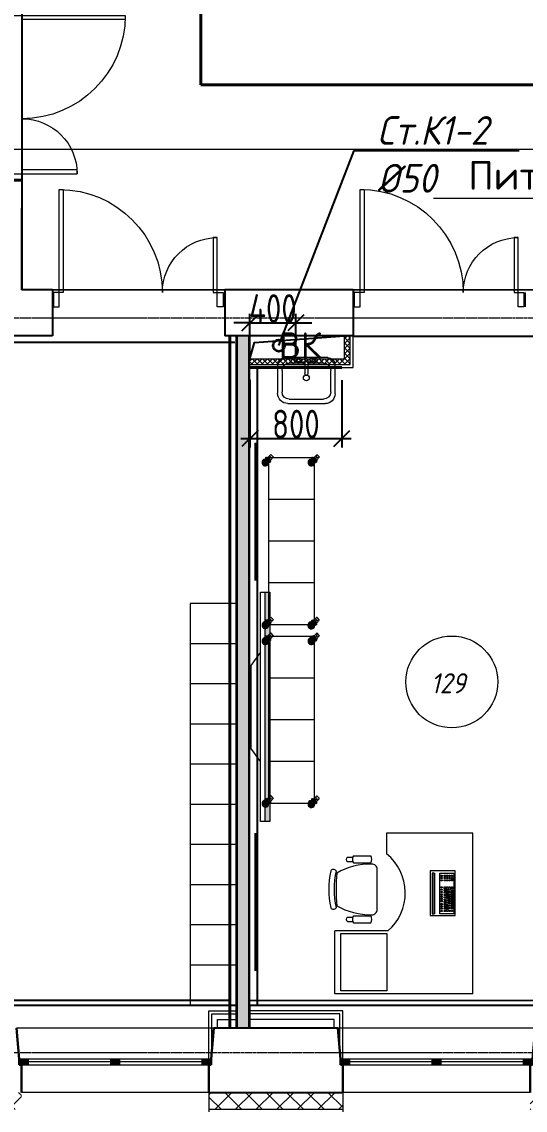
# Model space of a CAD drawing. Header units: millimetres. Extents: x -10178924 to 11692288, y -947381 to 58396.
# Drawn here: x 833369 to 837752, y -922743 to -913262 of the extents above; entities that cross this region are included whole.
import ezdxf
from ezdxf import colors
from ezdxf.entities.mleader import LeaderData, LeaderLine
from ezdxf.math import Vec2, Vec3

# ---------------------------------------------------------------- set-up
doc = ezdxf.new("R2010")
doc.units = ezdxf.units.MM
doc.linetypes.add('ADSK_Штрих_ш3 п1_5', pattern=[4.5, 3, -1.5])
doc.linetypes.add('осевая', pattern=[50.8, 31.75, -6.35, 6.35, -6.35])
for name, color, linetype, lineweight in [('0. Подпись', 194, 'Continuous', 18), ('PDF _Разрезы', 7, 'Continuous', 9), ('АР_Двери', 250, 'Continuous', 9), ('ВК_ К1', 24, 'Continuous', 35), ('Основная ГКЛ', 250, 'Continuous', 9), ('Отделка СТЕН', 6, 'Continuous', 13), ('Перегородки пеноблок', 40, 'Continuous', 9), ('Перегородки_ГКЛ', 20, 'Continuous', 9), ('Размеры осевые', 153, 'Continuous', 9), ('Сантехнические приборы', 7, 'Continuous', 9), ('Стены.1', 7, 'Continuous', 25), ('Трасса', 6, 'Continuous', 40), ('ТХ оборудование', 7, 'Continuous', 9)]:
    doc.layers.add(name, color=color, linetype=linetype, lineweight=lineweight)
for name, color, linetype in [('_надписи канализация', 7, 'Continuous'), ('PDF _Марки помещений', 5, 'Continuous'), ('PDF _подоконники с зашивкой', 250, 'Continuous'), ('PDF _Стены краска9010', 7, 'Continuous'), ('ВК_Выноски', 7, 'Continuous'), ('Стены внутр.1', 7, 'Continuous')]:
    doc.layers.add(name, color=color, linetype=linetype)
doc.layers.add('PDF _Отверстия_новые', color=7, linetype='Continuous', true_color=0x535353)
doc.layers.add('PDF _Стены отделка', color=7, linetype='Continuous', true_color=0xb505c2)
doc.styles.add('ISOCPEUR', font='isocpeui.ttf', dxfattribs={"width": 0.9})
doc.styles.add('ISOCPEUR_1', font='isocpeur.ttf', dxfattribs={"width": 0.78, "height": 240})
doc.styles.add('PDF ISOCPEUR', font='isocpeur.ttf')
doc.styles.add('ТЕКСТ', font='arial.ttf', dxfattribs={"height": 200})
doc.linetypes.add('зигзаг', pattern='A,0.00254,-5.08,[131,ltypeshp.shx,S=5.08,R=0,X=-5.08,Y=0],-10.16,[131,ltypeshp.shx,S=5.08,R=180,X=5.08,Y=0],-5.08', length=20.32254)

# ---------------------------------------------------------------- blocks, each defined once
blk = doc.blocks.new('_None')
blk = doc.blocks.new('кресло специалиста')
at = {"layer": 'ТХ оборудование', "color": 252, "lineweight": 9, "true_color": 0x939598}
for p, q in [((-207.4, 291.6), (-56.3, 291.6)), ((-258.8, 279.6), (-213.2, 279.6)), ((-258.8, 242.8), (-213.1, 242.8)), ((-207.4, 231.4), (-56.3, 231.4)), ((0, -175.1), (0, 175.1)), ((-258.9, -279.6), (-213.2, -279.6)), ((-258.8, -242.8), (-213.1, -242.8)), ((-207.4, -231.4), (-56.3, -231.4)), ((-207.4, -291.6), (-56.3, -291.6))]:
    blk.add_line(p, q, dxfattribs=at)
for centre, radius, start, end in [((-157.4, 261.5), 58.4, 148.95101, 211.04877), ((-106.3, 261.5), 58.4, 328.95097, 31.04877), ((-48.5, -403.4), 624.5, 89.87797, 119.10589), ((-250.3, 261.2), 20.2, 114.89545, 245.33537), ((-45.4, 175.7), 45.4, 359.25187, 92.18664), ((325.7, 0.7), 747.5, 167.60199, 192.39777), ((-381.1, 145.4), 28.1, 34.29007, 145.70964), ((372.2, 0.7), 747.5, 167.60199, 192.39777), ((1404, 0.7), 1761.9, 175.39382, 184.65462), ((-381.1, -143.9), 28.1, 214.29147, 325.70827), ((-48.5, 403.4), 624.5, 240.90677, 270.12147), ((-45.4, -175.7), 45.4, 267.81347, 0.74787), ((-250.3, -261.2), 20.2, 114.89545, 245.33537), ((-157.4, -261.5), 58.4, 148.95098, 211.04877), ((-106.3, -261.5), 58.4, 328.95097, 31.04877)]:
    blk.add_arc(centre, radius, start, end, dxfattribs=at)
blk = doc.blocks.new('A$C01E1659C')
at = {"layer": 'ТХ оборудование', "lineweight": 9, "true_color": 0x939598}
h = blk.add_hatch(color=252, dxfattribs=at)
h.dxf.hatch_style = 1
h.paths.add_polyline_path([(-354.7, -170.2), (0, -170.2), (0, -165.7), (-354.7, -165.7)])
at = {"color": 252, "lineweight": 9, "true_color": 0x939598}
blk.add_lwpolyline([(-368.2, 12.9), (18.8, 12.9), (18.8, -206), (-368.2, -206)], close=True, dxfattribs=at)
at = {"layer": 'ТХ оборудование', "color": 252, "lineweight": 9, "true_color": 0x939598}
for p, q in [((-354.7, 0), (-354.7, -120)), ((0, 0), (-354.7, 0)), ((0, -120), (0, 0)), ((-335.3, -9.8), (-335.3, -20)), ((-325.3, -9.8), (-335.3, -9.8)), ((-335.3, -20), (-325.3, -20)), ((-335.3, -52), (-335.3, -62.2)), ((-312.1, -52), (-335.3, -52)), ((-335.3, -62.2), (-312.1, -62.2)), ((-335.3, -72.5), (-335.3, -82.7)), ((-325.3, -72.5), (-335.3, -72.5)), ((-335.3, -82.7), (-325.3, -82.7)), ((-333.6, -31.4), (-333.6, -41.7)), ((-323.7, -31.4), (-333.6, -31.4)), ((-333.6, -41.7), (-323.7, -41.7)), ((-325.3, -20), (-325.3, -9.8)), ((-325.3, -82.7), (-325.3, -72.5)), ((-323.7, -41.7), (-323.7, -31.4)), ((-315.4, -9.8), (-315.4, -20)), ((-146.2, -9.8), (-315.4, -9.8)), ((-315.4, -20), (-146.2, -20)), ((-315.4, -72.5), (-315.4, -82.7)), ((-305.4, -72.5), (-315.4, -72.5)), ((-315.4, -82.7), (-305.4, -82.7)), ((-312.1, -62.2), (-312.1, -52)), ((-308.7, -31.4), (-308.7, -41.7)), ((-298.8, -31.4), (-308.7, -31.4)), ((-308.7, -41.7), (-298.8, -41.7)), ((-305.4, -82.7), (-305.4, -72.5)), ((-302.1, -52), (-302.1, -62.2)), ((-292.2, -52), (-302.1, -52)), ((-302.1, -62.2), (-292.2, -62.2)), ((-298.8, -41.7), (-298.8, -31.4)), ((-295.5, -72.5), (-295.5, -82.7)), ((-285.5, -72.5), (-295.5, -72.5)), ((-295.5, -82.7), (-285.5, -82.7)), ((-292.2, -62.2), (-292.2, -52)), ((-288.8, -31.4), (-288.8, -41.7)), ((-278.9, -31.4), (-288.8, -31.4)), ((-288.8, -41.7), (-278.9, -41.7)), ((-285.5, -82.7), (-285.5, -72.5)), ((-282.2, -52), (-282.2, -62.2)), ((-272.3, -52), (-282.2, -52)), ((-282.2, -62.2), (-272.3, -62.2)), ((-278.9, -41.7), (-278.9, -31.4)), ((-275.6, -72.5), (-275.6, -82.7)), ((-265.6, -72.5), (-275.6, -72.5)), ((-275.6, -82.7), (-265.6, -82.7)), ((-272.3, -62.2), (-272.3, -52)), ((-268.9, -31.4), (-268.9, -41.7)), ((-259, -31.4), (-268.9, -31.4)), ((-268.9, -41.7), (-259, -41.7)), ((-265.6, -82.7), (-265.6, -72.5)), ((-262.3, -52), (-262.3, -62.2)), ((-252.4, -52), (-262.3, -52)), ((-262.3, -62.2), (-252.4, -62.2)), ((-259, -41.7), (-259, -31.4)), ((-255.7, -72.5), (-255.7, -82.7)), ((-245.7, -72.5), (-255.7, -72.5)), ((-255.7, -82.7), (-245.7, -82.7)), ((-252.4, -62.2), (-252.4, -52)), ((-249, -31.4), (-249, -41.7)), ((-239.1, -31.4), (-249, -31.4)), ((-249, -41.7), (-239.1, -41.7)), ((-245.7, -82.7), (-245.7, -72.5)), ((-242.4, -52), (-242.4, -62.2)), ((-232.5, -52), (-242.4, -52)), ((-242.4, -62.2), (-232.5, -62.2)), ((-239.1, -41.7), (-239.1, -31.4)), ((-235.8, -72.5), (-235.8, -82.7)), ((-225.8, -72.5), (-235.8, -72.5)), ((-235.8, -82.7), (-225.8, -82.7)), ((-232.5, -62.2), (-232.5, -52)), ((-229.2, -31.4), (-229.2, -41.7)), ((-219.2, -31.4), (-229.2, -31.4)), ((-229.2, -41.7), (-219.2, -41.7)), ((-225.8, -82.7), (-225.8, -72.5)), ((-222.5, -52), (-222.5, -62.2)), ((-212.6, -52), (-222.5, -52)), ((-222.5, -62.2), (-212.6, -62.2)), ((-219.2, -41.7), (-219.2, -31.4)), ((-215.9, -72.5), (-215.9, -82.7)), ((-205.9, -72.5), (-215.9, -72.5)), ((-215.9, -82.7), (-205.9, -82.7)), ((-212.6, -62.2), (-212.6, -52)), ((-209.3, -31.4), (-209.3, -41.7)), ((-199.3, -31.4), (-209.3, -31.4)), ((-209.3, -41.7), (-199.3, -41.7)), ((-205.9, -82.7), (-205.9, -72.5)), ((-202.6, -52), (-202.6, -62.2)), ((-192.7, -52), (-202.6, -52)), ((-202.6, -62.2), (-192.7, -62.2)), ((-199.3, -41.7), (-199.3, -31.4)), ((-196, -72.5), (-196, -82.7)), ((-186, -72.5), (-196, -72.5)), ((-196, -82.7), (-186, -82.7)), ((-192.7, -62.2), (-192.7, -52)), ((-189.4, -31.4), (-189.4, -41.7)), ((-179.4, -31.4), (-189.4, -31.4)), ((-189.4, -41.7), (-179.4, -41.7)), ((-186, -82.7), (-186, -72.5)), ((-182.7, -52), (-182.7, -62.2)), ((-172.8, -52), (-182.7, -52)), ((-182.7, -62.2), (-172.8, -62.2)), ((-179.4, -41.7), (-179.4, -31.4)), ((-176.1, -72.5), (-176.1, -82.7)), ((-166.1, -72.5), (-176.1, -72.5)), ((-176.1, -82.7), (-166.1, -82.7)), ((-172.8, -62.2), (-172.8, -52)), ((-169.5, -31.4), (-169.5, -41.7)), ((-159.5, -31.4), (-169.5, -31.4)), ((-169.5, -41.7), (-159.5, -41.7)), ((-166.1, -82.7), (-166.1, -72.5)), ((-162.8, -52), (-162.8, -62.2)), ((-152.9, -52), (-162.8, -52)), ((-162.8, -62.2), (-152.9, -62.2)), ((-159.5, -41.7), (-159.5, -31.4)), ((-156.2, -72.5), (-156.2, -82.7)), ((-146.2, -72.5), (-156.2, -72.5)), ((-156.2, -82.7), (-146.2, -82.7)), ((-152.9, -62.2), (-152.9, -52)), ((-149.6, -31.4), (-149.6, -41.7)), ((-119.7, -31.4), (-149.6, -31.4)), ((-149.6, -41.7), (-119.7, -41.7)), ((-146.2, -20), (-146.2, -9.8)), ((-146.2, -82.7), (-146.2, -72.5)), ((-142.9, -52), (-142.9, -62.2)), ((-119.7, -52), (-142.9, -52)), ((-142.9, -62.2), (-119.7, -62.2)), ((-136.3, -9.8), (-136.3, -20)), ((-119.7, -9.8), (-136.3, -9.8)), ((-136.3, -20), (-119.7, -20)), ((-136.3, -72.5), (-136.3, -82.7)), ((-119.7, -72.5), (-136.3, -72.5)), ((-136.3, -82.7), (-119.7, -82.7)), ((-119.7, -20), (-119.7, -9.8)), ((-119.7, -41.7), (-119.7, -31.4)), ((-119.7, -62.2), (-119.7, -52)), ((-119.7, -82.7), (-119.7, -72.5)), ((-68.4, -9.8), (-68.4, -20)), ((-38.6, -9.8), (-68.4, -9.8)), ((-68.4, -20), (-38.6, -20)), ((-68.4, -31.4), (-68.4, -41.7)), ((-58.5, -31.4), (-68.4, -31.4)), ((-68.4, -41.7), (-58.5, -41.7)), ((-68.4, -52), (-68.4, -62.2)), ((-58.5, -52), (-68.4, -52)), ((-68.4, -62.2), (-58.5, -62.2)), ((-68.4, -72.5), (-68.4, -82.7)), ((-58.5, -72.5), (-68.4, -72.5)), ((-68.4, -82.7), (-58.5, -82.7)), ((-58.5, -41.7), (-58.5, -31.4)), ((-58.5, -62.2), (-58.5, -52)), ((-58.5, -82.7), (-58.5, -72.5)), ((-48.5, -31.4), (-48.5, -41.7)), ((-38.6, -31.4), (-48.5, -31.4)), ((-48.5, -41.7), (-38.6, -41.7)), ((-48.5, -52), (-48.5, -62.2)), ((-38.6, -52), (-48.5, -52)), ((-48.5, -62.2), (-38.6, -62.2)), ((-48.5, -72.5), (-48.5, -82.7)), ((-38.6, -72.5), (-48.5, -72.5)), ((-48.5, -82.7), (-38.6, -82.7)), ((-38.6, -20), (-38.6, -9.8)), ((-38.6, -41.7), (-38.6, -31.4)), ((-38.6, -62.2), (-38.6, -52)), ((-38.6, -82.7), (-38.6, -72.5)), ((-28.6, -9.8), (-28.6, -20)), ((-18.7, -9.8), (-28.6, -9.8)), ((-28.6, -20), (-18.7, -20)), ((-28.6, -31.4), (-28.6, -41.7)), ((-18.7, -31.4), (-28.6, -31.4)), ((-28.6, -41.7), (-18.7, -41.7)), ((-28.6, -52), (-28.6, -62.2)), ((-18.7, -52), (-28.6, -52)), ((-28.6, -62.2), (-18.7, -62.2)), ((-28.6, -72.5), (-28.6, -82.7)), ((-18.7, -72.5), (-28.6, -72.5)), ((-28.6, -82.7), (-18.7, -82.7)), ((-18.7, -20), (-18.7, -9.8)), ((-18.7, -41.7), (-18.7, -31.4)), ((-18.7, -62.2), (-18.7, -52)), ((-18.7, -82.7), (-18.7, -72.5)), ((-354.7, -120), (0, -120)), ((-335.3, -101), (-335.3, -111.3)), ((-325.3, -101), (-335.3, -101)), ((-335.3, -111.3), (-325.3, -111.3)), ((-325.3, -111.3), (-325.3, -101)), ((-315.4, -101), (-315.4, -111.3)), ((-305.4, -101), (-315.4, -101)), ((-315.4, -111.3), (-305.4, -111.3)), ((-305.4, -111.3), (-305.4, -101)), ((-295.5, -101), (-295.5, -111.3)), ((-285.5, -101), (-295.5, -101)), ((-295.5, -111.3), (-285.5, -111.3)), ((-285.5, -111.3), (-285.5, -101)), ((-275.6, -101), (-275.6, -111.3)), ((-265.6, -101), (-275.6, -101)), ((-275.6, -111.3), (-265.6, -111.3)), ((-265.6, -111.3), (-265.6, -101)), ((-249, -101), (-249, -111.3)), ((-239.1, -101), (-249, -101)), ((-249, -111.3), (-239.1, -111.3)), ((-239.1, -111.3), (-239.1, -101)), ((-229.2, -101), (-229.2, -111.3)), ((-219.2, -101), (-229.2, -101)), ((-229.2, -111.3), (-219.2, -111.3)), ((-219.2, -111.3), (-219.2, -101)), ((-209.3, -101), (-209.3, -111.3)), ((-199.3, -101), (-209.3, -101)), ((-209.3, -111.3), (-199.3, -111.3)), ((-199.3, -111.3), (-199.3, -101)), ((-189.4, -101), (-189.4, -111.3)), ((-179.4, -101), (-189.4, -101)), ((-189.4, -111.3), (-179.4, -111.3)), ((-179.4, -111.3), (-179.4, -101)), ((-169.5, -101), (-169.5, -111.3)), ((-159.5, -101), (-169.5, -101)), ((-169.5, -111.3), (-159.5, -111.3)), ((-159.5, -111.3), (-159.5, -101)), ((-149.6, -101), (-149.6, -111.3)), ((-139.6, -101), (-149.6, -101)), ((-149.6, -111.3), (-139.6, -111.3)), ((-139.6, -111.3), (-139.6, -101)), ((-129.7, -101), (-129.7, -111.3)), ((-119.7, -101), (-129.7, -101)), ((-129.7, -111.3), (-119.7, -111.3)), ((-119.7, -111.3), (-119.7, -101)), ((-68.4, -101), (-68.4, -111.3)), ((-58.5, -101), (-68.4, -101)), ((-68.4, -111.3), (-58.5, -111.3)), ((-58.5, -111.3), (-58.5, -101)), ((-48.5, -101), (-48.5, -111.3)), ((-38.6, -101), (-48.5, -101)), ((-48.5, -111.3), (-38.6, -111.3)), ((-38.6, -111.3), (-38.6, -101)), ((-28.6, -101), (-28.6, -111.3)), ((-18.7, -101), (-28.6, -101)), ((-28.6, -111.3), (-18.7, -111.3)), ((-18.7, -111.3), (-18.7, -101))]:
    blk.add_line(p, q, dxfattribs=at)
for points in [[(-354.7, -170.2), (0, -170.2), (0, -165.7), (-354.7, -165.7)], [(-354.7, -170.2), (0, -170.2), (0, -187.3), (-354.7, -187.3)]]:
    blk.add_lwpolyline(points, close=True, dxfattribs=at)
blk = doc.blocks.new('A$C00f06a42')
at = {"layer": 'ТХ оборудование', "color": 252, "lineweight": 9, "true_color": 0x939598}
for p, q in [((0, 0), (-1400, 0)), ((-1400, 0), (-1400, -750)), ((0, 0), (0, -1200)), ((-1400, -750), (-1219.1, -750)), ((-547.9, -739), (-547.9, -1200)), ((0, -1200), (-547.9, -1200))]:
    blk.add_line(p, q, dxfattribs=at)
blk.add_lwpolyline([(-26.4, -1148.7), (-526.4, -1148.7), (-526.4, -748.7), (-26.4, -748.7)], close=True, dxfattribs=at)
at = {"layer": 'ТХ оборудование', "color": 252, "lineweight": 9, "ltscale": 50, "true_color": 0x939598}
blk.add_arc((-878.9, -1024.4), 437, 40.76329, 141.11011, dxfattribs=at)
blk = doc.blocks.new('A$C03A06CEC')
at = {"layer": 'ТХ оборудование', "color": 252, "lineweight": 9, "true_color": 0x939598}
for p, q in [((350, 400), (350, 0)), ((700, 400), (700, 0)), ((1050, 400), (1050, 0)), ((1400, 400), (1400, 0)), ((1750, 400), (1750, 0)), ((2100, 400), (2100, 0)), ((2450, 400), (2450, 0)), ((2800, 400), (2800, 0)), ((3150, 400), (3150, 0))]:
    blk.add_line(p, q, dxfattribs=at)
blk.add_lwpolyline([(3500, 0), (3500, 400), (0, 400), (0, 0)], close=True, dxfattribs=at)
blk = doc.blocks.new('A$C192C3C2E')
at = {"layer": 'ТХ оборудование', "lineweight": 9, "true_color": 0x939598}
h = blk.add_hatch(color=252, dxfattribs=at)
h.dxf.hatch_style = 1
h.paths.add_polyline_path([(1950, 0), (-50, 0), (-50, 40.5), (1950, 40.5)])
at = {"layer": 'ТХ оборудование', "color": 252, "lineweight": 9, "true_color": 0x939598}
for p, q in [((473.9, 80.9), (588.9, 163.9)), ((1311.1, 163.9), (588.9, 163.9)), ((1426.1, 80.9), (1311.1, 163.9))]:
    blk.add_line(p, q, dxfattribs=at)
for points in [[(1950, 0), (-50, 0), (-50, 80.9), (1950, 80.9)], [(1950, 0), (-50, 0), (-50, 40.5), (1950, 40.5)]]:
    blk.add_lwpolyline(points, close=True, dxfattribs=at)
blk = doc.blocks.new('A$C6ec7b9be')
at = {"layer": 'ТХ оборудование', "color": 252, "lineweight": 5, "true_color": 0x939598, "transparency": 33554687}
for p, q in [((0, 13.1), (0, 12.9)), ((0, 12.9), (0, -12.9)), ((3, 16.1), (37.5, 16.1)), ((16, 3.1), (16, 16.1)), ((16, 3.1), (84, 3.1)), ((36, 16.1), (36, 3.1)), ((37.5, 22.1), (61.4, 22.1)), ((37.5, 18.1), (37.5, 22.1)), ((63.3, 20.1), (37.5, 20.1)), ((37.5, 18.1), (37.5, 12.8)), ((37.5, 16.1), (97, 16.1)), ((37.5, 12.8), (37.5, -17.9)), ((43.8, 27.1), (50, 27.1)), ((43.8, 27.1), (43.8, 22.1)), ((45.5, 20.1), (45.5, 22.1)), ((45.5, -15.9), (45.5, 16.1)), ((46, -21.9), (46, 22.1)), ((50, 27.1), (56.3, 27.1)), ((50, 27.1), (50, 22.1)), ((54, -21.9), (54, 22.1)), ((54.5, 20.1), (54.5, 22.1)), ((54.5, -15.9), (54.5, 16.1)), ((56.3, 27.1), (56.3, 22.1)), ((64, 16.1), (64, 3.1)), ((70.3, -12.4), (70.5, 12.6)), ((70.5, 12.6), (70.3, -12.4)), ((95.5, 12.5), (70.5, 12.6)), ((71.6, 11.4), (71.5, -11.2)), ((94.2, 11.3), (71.6, 11.4)), ((84, 3.1), (84, 16.1)), ((94.1, -11.3), (94.2, 11.3)), ((95.3, -12.5), (95.5, 12.5)), ((96.5, 12.5), (95.5, 12.5)), ((96.3, -13.5), (96.5, 12.5)), ((100, 13.1), (100, -12.9)), ((97, -15.9), (3, -15.9)), ((84, -2.9), (16, -2.9)), ((16, -2.9), (16, -15.9)), ((36, -15.9), (36, -2.9)), ((37.5, -21.9), (37.5, -17.9)), ((37.5, -19.9), (63.3, -19.9)), ((61.4, -21.9), (37.5, -21.9)), ((43.5, -26.9), (43.5, -21.9)), ((50, -26.9), (43.5, -26.9)), ((45.5, -21.9), (45.5, -19.9)), ((46, -27.3), (46, -26.9)), ((46, -28.9), (46, -27.3)), ((46, -28.9), (54, -28.9)), ((50, -26.9), (50, -21.9)), ((56.5, -26.9), (50, -26.9)), ((54, -27.3), (54, -26.9)), ((54, -28.9), (54, -27.3)), ((54.5, -21.9), (54.5, -19.9)), ((56.5, -26.9), (56.5, -21.9)), ((64, -15.9), (64, -2.9)), ((95.3, -12.5), (70.3, -12.4)), ((70.3, -12.4), (95.3, -12.5)), ((85.3, -13.9), (70.3, -13.9)), ((85.3, -27.4), (70.3, -27.4)), ((71.5, -11.2), (94.1, -11.3)), ((84, -2.9), (84, -15.9)), ((85.3, -12.4), (85.3, -27.4)), ((85.3, -27.4), (86.3, -27.5)), ((86.3, -13.5), (95.3, -13.5)), ((86.3, -27.5), (86.3, -13.5)), ((95.3, -13.5), (96.3, -13.5))]:
    blk.add_line(p, q, dxfattribs=at)
for centre, radius, start, end in [((3, 13.1), 3, 90, 180), ((82.9, 0.1), 28.5, 153.7256, 270), ((82.9, 0.1), 28.5, 90, 153.7256), ((82.9, 0.1), 25, 90, 270), ((82.9, 0.1), 28, 90, 139.9948), ((61.4, 25.1), 3, 270, 310.74905), ((82.9, 0.1), 30, 90, 130.74905), ((82.9, 0.1), 15, 123.29728, 270), ((82.9, 0.1), 12, 90, 270), ((82.9, 0.1), 15, 90, 123.29728), ((82.9, 0.1), 6, 90, 270), ((82.9, 0.1), 5, 359.73997, 179.73997), ((82.9, 0.1), 5, 179.73997, 359.73997), ((82.9, 0.1), 30, 294.36429, 90), ((82.9, 0.1), 28.5, 295.75433, 90), ((82.9, 0.1), 28, 270, 90), ((82.9, 0.1), 25, 270, 90), ((82.9, 0.1), 15, 56.18266, 90), ((82.9, 0.1), 12, 270, 90), ((82.9, 0.1), 6, 270, 90), ((82.9, 0.1), 15, 25.5819, 56.18266), ((82.9, 0.1), 15, 333.89804, 25.5819), ((97, 13.1), 3, 0, 90), ((3, -12.9), 3, 180, 270), ((82.9, 0.1), 28, 220.0052, 270), ((61.4, -24.9), 3, 49.25095, 90), ((82.9, 0.1), 30, 229.25095, 270), ((82.9, 0.1), 15, 270, 333.89804), ((82.9, 0.1), 28.5, 270, 295.75433), ((82.9, 0.1), 30, 270, 294.36429), ((97, -12.9), 3, 270, 0)]:
    blk.add_arc(centre, radius, start, end, dxfattribs=at)
for points in [[(39.5, 20.1), (38.3, 21.2), (37.5, 22.1), (37.5, 22.1)], [(39.5, -19.9), (38.3, -21.1), (37.5, -21.9), (37.5, -21.9)]]:
    blk.add_rational_spline(points, [1, 0.804737854124, 0.804737854124, 1], degree=3, dxfattribs=at)
blk = doc.blocks.new('A$C0E844DE9')
at = {"layer": 'ТХ оборудование', "color": 252, "lineweight": 9, "true_color": 0x939598}
for p, q in [((28.8, 457.4), (28.8, 57.4)), ((1479.9, 457.4), (28.8, 457.4)), ((391.6, 457.4), (391.6, 57.4)), ((754.3, 457.4), (754.3, 57.4)), ((1117.1, 457.4), (1117.1, 57.4)), ((1479.9, 57.4), (1479.9, 457.4)), ((28.8, 57.4), (1479.9, 57.4))]:
    blk.add_line(p, q, dxfattribs=at)
at = {"layer": 'ТХ оборудование', "color": 252, "lineweight": 9, "ltscale": 200, "true_color": 0x939598, "rotation": 315}
for p in [(10, 489.6), (1428.7, 488.5), (10, 88.5), (1426.3, 88.5)]:
    blk.add_blockref('A$C6ec7b9be', p, dxfattribs=at)
blk = doc.blocks.new('Туалетный столик с раковиной-Квадратный - 500 x 440 мм-749028-1 этаж')
at = {"layer": 'Сантехнические приборы'}
for p, q in [((-145.4, 219.9), (181.3, 219.9)), ((-145.4, 219.9), (181.3, 219.9)), ((-234.3, -116.6), (-234.3, 131)), ((-234.3, -116.6), (-234.3, 131)), ((-196.2, -69), (-196.2, 118.3)), ((-132.7, 181.8), (164.1, 181.8)), ((227.6, 118.3), (227.6, -69)), ((265.7, 135.5), (265.7, -116.6)), ((265.7, 135.5), (265.7, -116.6)), ((3, -160.7), (3, -40.4)), ((28.4, -160.7), (28.4, -40.4)), ((202.2, -180.1), (-170.8, -180.1)), ((202.2, -180.1), (-170.8, -180.1)), ((3, -132.5), (-132.7, -132.5)), ((-73.2, -142), (3, -142)), ((91.9, -180.1), (-73.2, -180.1)), ((164.1, -132.5), (28.4, -132.5)), ((28.4, -142), (91.9, -142))]:
    blk.add_line(p, q, dxfattribs=at)
for centre, radius, start, end in [((-145.4, 131), 88.9, 90, 180), ((-145.4, 131), 88.9, 90, 180), ((181.3, 135.5), 84.4, 0, 90), ((181.3, 135.5), 84.4, 360, 90), ((-132.7, 118.3), 63.5, 90, 180), ((164.1, 118.3), 63.5, 360, 90), ((15.7, -3.2), 25.4, 360, 180), ((-132.7, -69), 63.5, 180, 270), ((15.7, -3.2), 25.4, 180, 0), ((15.7, -40.4), 12.7, 360, 180), ((164.1, -69), 63.5, 270, 360), ((-170.8, -116.6), 63.5, 180, 270), ((-170.8, -116.6), 63.5, 180, 270), ((-73.2, -161.1), 19, 90, 270), ((-47.8, -161.1), 19, 360, 180), ((-47.8, -161.1), 19, 180, 0), ((15.7, -160.7), 12.7, 180, 0), ((66.5, -161.1), 19, 0, 180), ((66.5, -161.1), 19, 180, 0), ((91.9, -161.1), 19, 270, 90), ((202.2, -116.6), 63.5, 270, 0), ((202.2, -116.6), 63.5, 270, 0)]:
    blk.add_arc(centre, radius, start, end, dxfattribs=at)
blk = doc.blocks.new('*U2166')
at = {"layer": 'АР_Двери'}
for points in [[(1428.8, 898.7), (1393.8, 898.7), (1393.8, 0), (1428.8, 0)], [(50, 480.1), (85, 480.1), (85, 0), (50, 0)], [(50, 0), (0, 0), (0, -125), (50, -125)], [(1428.8, 0), (1478.8, 0), (1478.8, -125), (1428.8, -125)]]:
    blk.add_lwpolyline(points, close=True, dxfattribs=at)
for centre, radius, start, end in [((1428.8, 0), 898.7, 90, 180), ((50, 0), 480.1, 0, 90)]:
    blk.add_arc(centre, radius, start, end, dxfattribs=at)
at = {"layer": 'Основная ГКЛ', "ltscale": 5}
for p, q in [((-10, 0), (-10, -125)), ((1488.8, 0), (1488.8, -125))]:
    blk.add_line(p, q, dxfattribs=at)
blk = doc.blocks.new('*U2167')
at = {"layer": 'АР_Двери'}
for points in [[(1425.9, 897.2), (1390.9, 897.2), (1390.9, 0), (1425.9, 0)], [(50, 478.6), (85, 478.6), (85, 0), (50, 0)], [(50, 0), (0, 0), (0, -125), (50, -125)], [(1425.9, 0), (1475.9, 0), (1475.9, -125), (1425.9, -125)]]:
    blk.add_lwpolyline(points, close=True, dxfattribs=at)
for centre, radius, start, end in [((1425.9, 0), 897.2, 90, 180), ((50, 0), 478.6, 0, 90)]:
    blk.add_arc(centre, radius, start, end, dxfattribs=at)
at = {"layer": 'Основная ГКЛ', "ltscale": 5}
for p, q in [((-10, 0), (-10, -125)), ((1485.9, 0), (1485.9, -125))]:
    blk.add_line(p, q, dxfattribs=at)
blk = doc.blocks.new('*U2168')
at = {"layer": 'АР_Двери'}
for points in [[(1426.9, 898.7), (1391.9, 898.7), (1391.9, 0), (1426.9, 0)], [(50, 478.2), (85, 478.2), (85, 0), (50, 0)], [(50, 0), (0, 0), (0, -125), (50, -125)], [(1426.9, 0), (1476.9, 0), (1476.9, -125), (1426.9, -125)]]:
    blk.add_lwpolyline(points, close=True, dxfattribs=at)
for centre, radius, start, end in [((1426.9, 0), 898.7, 90, 180), ((50, 0), 478.2, 0, 90)]:
    blk.add_arc(centre, radius, start, end, dxfattribs=at)
at = {"layer": 'Основная ГКЛ', "ltscale": 5}
for p, q in [((-10, 0), (-10, -125)), ((1486.9, 0), (1486.9, -125))]:
    blk.add_line(p, q, dxfattribs=at)
blk = doc.blocks.new('Двустворчатое Окно 22')
at = {"layer": 'Стены.1', "linetype": 'Continuous', "lineweight": 0}
for points in [[(-835, 0), (-835, -50), (-755, -50), (-755, 0)], [(0, -50), (0, 0), (-40, 0), (-40, -50)], [(0, 0), (0, -50), (40, -50), (40, 0)], [(835, -50), (835, 0), (755, 0), (755, -50)]]:
    blk.add_hatch(color=256, dxfattribs=at).paths.add_polyline_path(points)
at = {"layer": 'Стены.1', "linetype": 'Continuous', "lineweight": 5}
for p, q in [((-858.6, 270), (858.6, 270)), ((-755, 0), (-40, 0)), ((40, 0), (755, 0)), ((-755, -25), (-40, -25)), ((-40, -50), (-755, -50)), ((40, -25), (755, -25)), ((755, -50), (40, -50)), ((-815, -290), (815, -290))]:
    blk.add_line(p, q, dxfattribs=at)
at = {"layer": 'Стены.1', "linetype": 'Continuous', "lineweight": 30}
for p, q in [((-835, 0), (-858.6, 270)), ((835, 0), (858.6, 270)), ((-835, -50), (-835, 0)), ((-835, -50), (-835, 0)), ((835, -50), (835, 0)), ((835, -50), (835, 0)), ((-815, -50), (-835, -50)), ((-815, -50), (-835, -50)), ((-815, -290), (-815, -50)), ((815, -50), (835, -50)), ((815, -50), (835, -50)), ((815, -290), (815, -50))]:
    blk.add_line(p, q, dxfattribs=at)
at = {"layer": 'Стены.1', "linetype": 'Continuous', "lineweight": 20}
for p, q in [((-835, 0), (-755, 0)), ((-755, 0), (-755, -50)), ((-40, -50), (-40, 0)), ((-40, 0), (0, 0)), ((0, 0), (40, 0)), ((40, 0), (40, -50)), ((755, -50), (755, 0)), ((755, 0), (835, 0)), ((-755, -50), (-835, -50)), ((0, -50), (-40, -50)), ((40, -50), (0, -50)), ((835, -50), (755, -50))]:
    blk.add_line(p, q, dxfattribs=at)
blk = doc.blocks.new('_Oblique')
at = {"color": 0, "linetype": 'ByBlock', "lineweight": -2}
blk.add_line((-0.5, -0.5), (0.5, 0.5), dxfattribs=at)
blk = doc.blocks.new('A$Cad086cf1')
at = {"layer": 'Отделка СТЕН', "true_color": 0x636466, "transparency": 33554687}
h = blk.add_hatch(dxfattribs=at)
h.set_pattern_fill('ANSI37', color=251, scale=40)
h.set_pattern_definition([(45, (142968.72, -47941.48), (-89.80256, 89.80256), []), (135, (142968.72, -47941.48), (-89.80256, -89.80256), [])])
h.paths.add_polyline_path([(-7386.275, -40477.364), (-7536.275, -40477.364), (-7536.275, -48446.478), (-6006.547, -48446.478), (-6006.547, -48296.478), (-7386.275, -48296.478)])
h.paths.add_polyline_path([(-3197.852, -48296.478), (-4376.547, -48296.478), (-4376.547, -48446.478), (-3197.852, -48446.478)])
h.paths.add_polyline_path([(-414.627, -48296.478), (-1567.852, -48296.478), (-1567.852, -48446.478), (-414.627, -48446.478)])
h.paths.add_polyline_path([(2382.027, -48296.478), (1215.373, -48296.478), (1215.373, -48446.478), (2382.027, -48446.478)])
h.paths.add_polyline_path([(-7386.275, -31868.119), (-151.462, -31868.119), (-151.462, -31718.119), (-7536.275, -31718.119), (-7536.275, -33241.401), (-7386.275, -33241.401)])
h.paths.add_polyline_path([(25266.729, -31249.802), (25116.721, -31249.802), (25121.326, -31717.601), (24909.646, -31718.119), (24909.646, -31868.119), (25272.81, -31867.587)])
h.paths.add_polyline_path([(23279.646, -31718.119), (22121.774, -31718.119), (22121.774, -31868.119), (23279.646, -31868.119)])
h.paths.add_polyline_path([(20491.774, -31718.119), (19316.859, -31718.119), (19316.859, -31868.119), (20491.774, -31868.119)])
h.paths.add_polyline_path([(17713.142, -29916.63), (17168.725, -29916.63), (17168.725, -30066.63), (17563.142, -30066.63), (17563.142, -31868.119), (17886.859, -31868.119), (17886.859, -31718.119), (17713.142, -31718.119)])
h.paths.add_polyline_path([(17168.725, -29916.63), (16213.142, -29916.63), (16213.142, -30066.63), (17168.725, -30066.63)])
h.paths.add_polyline_path([(14198.142, -29916.63), (13168.725, -29916.63), (13168.725, -30066.63), (14198.142, -30066.63)])
h.paths.add_polyline_path([(13168.725, -29916.63), (12691.199, -29916.63), (12691.199, -31718.119), (12503.883, -31718.119), (12503.883, -31868.119), (12841.199, -31868.119), (12841.199, -30066.63), (13168.725, -30066.63)])
h.paths.add_polyline_path([(11073.883, -31718.119), (9888.912, -31718.119), (9888.912, -31868.119), (11073.883, -31868.119)])
h.paths.add_polyline_path([(8258.912, -31718.119), (7097.756, -31718.119), (7097.756, -31868.119), (8258.912, -31868.119)])
h.paths.add_polyline_path([(5467.756, -31718.119), (4303.088, -31718.119), (4303.088, -31868.119), (5465.74, -31868.119)])
h.paths.add_polyline_path([(2673.088, -31718.119), (1478.538, -31718.119), (1478.538, -31868.119), (2673.088, -31868.119)])
h.paths.add_polyline_path([(23941.72, -48296.478), (23603.748, -48296.478), (23603.748, -48446.478), (23941.72, -48446.478)])
h.paths.add_polyline_path([(21973.748, -48296.478), (20808.789, -48296.478), (20808.789, -48446.478), (21973.748, -48446.478)])
h.paths.add_polyline_path([(19178.789, -48296.478), (18008.239, -48296.478), (18008.239, -48446.478), (19178.789, -48446.478)])
h.paths.add_polyline_path([(16378.239, -48296.478), (15216.447, -48296.478), (15216.447, -48446.478), (16378.239, -48446.478)])
h.paths.add_polyline_path([(13586.447, -48296.478), (12422.391, -48296.478), (12422.391, -48446.478), (13586.447, -48446.478)])
h.paths.add_polyline_path([(10792.391, -48296.478), (9611.009, -48296.478), (9611.009, -48446.478), (10792.391, -48446.478)])
h.paths.add_polyline_path([(7981.009, -48296.478), (6809.325, -48296.478), (6809.325, -48446.478), (7981.009, -48446.478)])
h.paths.add_polyline_path([(5179.325, -48296.478), (4012.027, -48296.478), (4012.027, -48446.478), (5179.325, -48446.478)])
at = {"layer": 'Перегородки пеноблок', "true_color": 0x636466, "transparency": 33554687}
h = blk.add_hatch(dxfattribs=at)
h.set_pattern_fill('ANSI36', color=251, scale=10)
h.set_pattern_definition([(45, (-78692.04, -56668.855), (16.83798, 61.739261), [79.375, -15.875, 0, -15.875])])
h.paths.add_polyline_path([(1563.725, -41706.478), (1463.725, -41706.478), (1463.725, -47736.478), (1563.725, -47736.478)])
at = {"layer": 'Перегородки_ГКЛ', "true_color": 0x636466, "transparency": 33554687}
h = blk.add_hatch(dxfattribs=at)
h.set_pattern_fill('ANSI37', color=251, scale=10, angle=-180)
h.set_pattern_definition([(225, (154220.548, -27464.85), (22.45064, -22.45064), []), (315, (154220.548, -27464.85), (22.45064, 22.45064), [])])
h.paths.add_polyline_path([(1573.725, -41906.478), (1573.725, -41956.478), (2446.577, -41956.478), (2446.577, -41706.478), (2396.577, -41706.478), (2396.577, -41906.478)])
at = {"layer": 'PDF _Марки помещений', "color": 251, "lineweight": 9, "true_color": 0x636466, "transparency": 33554687}
blk.add_circle((3330.814, -44721.535), 400.063, dxfattribs=at)
at = {"layer": 'PDF _Отверстия_новые', "color": 251, "true_color": 0x636466, "transparency": 33554687}
blk.add_lwpolyline([(1573.725, -41906.478), (1613.803, -41766.235), (2396.577, -41706.478)], dxfattribs=at)
at = {"layer": 'PDF _подоконники с зашивкой', "color": 251, "lineweight": 25, "true_color": 0x636466, "transparency": 33554687}
for points in [[(-6826.275, -47736.478), (-6826.275, -47537.139), (1453.725, -47537.139), (1453.725, -47736.478)], [(1573.725, -47736.478), (1573.725, -47537.139), (9654.631, -47537.139), (9654.631, -47726.478)]]:
    blk.add_lwpolyline(points, dxfattribs=at)
at = {"layer": 'PDF _Разрезы', "color": 251, "lineweight": 9, "true_color": 0x636466, "transparency": 33554687}
blk.add_lwpolyline([(-9446.402, -40081.399), (61916.652, -40081.399)], dxfattribs=at)
at = {"layer": 'PDF _Стены краска9010', "color": 251, "true_color": 0x636466, "transparency": 33554585}
for p, q in [((-411.206, -38756.478), (-411.206, -41306.478)), ((-411.206, -41306.478), (54327.929, -41287.094)), ((2471.577, -41709.865), (9502.735, -41706.478)), ((-6791.997, -41763.3), (1441.006, -41762.56)), ((1441.006, -41762.56), (1441.006, -41762.56)), ((1636.096, -41981.478), (1636.096, -47537.139)), ((-6794.954, -47492.934), (1398.778, -47492.934)), ((1398.778, -47492.934), (1398.778, -47492.934)), ((1573.725, -47496.507), (9507.101, -47484.068)), ((1636.096, -47537.139), (1636.096, -47537.139))]:
    blk.add_line(p, q, dxfattribs=at)
at = {"layer": 'PDF _Стены отделка', "color": 251, "ltscale": 0.1, "true_color": 0x636466, "transparency": 33554687}
for p, q in [((1573.725, -41871.478), (1573.725, -41514.498)), ((1973.725, -41872.04), (1973.725, -41514.498)), ((1573.725, -41594.498), (1433.725, -41594.498)), ((1573.725, -41594.498), (1973.725, -41594.498)), ((1973.725, -41594.498), (2113.725, -41594.498)), ((1573.725, -42091.478), (1573.725, -42680.85)), ((2373.725, -42092.04), (2373.725, -42680.85)), ((1493.725, -42600.85), (2453.725, -42600.85))]:
    blk.add_line(p, q, dxfattribs=at)
at = {"layer": 'PDF _Стены отделка', "color": 251, "lineweight": 40, "true_color": 0x636466, "transparency": 33554610}
for p in [(1398.778, -47735.465), (1398.778, -41708.852)]:
    blk.add_line(p, (1398.778, -41708.852), dxfattribs=at)
at = {"layer": 'PDF _Стены отделка', "color": 251, "linetype": 'зигзаг', "lineweight": 40, "ltscale": 0.1, "true_color": 0x636466, "transparency": 33554610}
for p, q in [((1573.725, -41981.478), (1573.725, -41981.478)), ((1573.725, -41981.478), (2373.725, -41981.478)), ((2373.725, -41981.478), (2373.725, -41981.478))]:
    blk.add_line(p, q, dxfattribs=at)
at = {"layer": 'PDF _Стены отделка', "color": 251, "linetype": 'ADSK_Штрих_ш3 п1_5', "lineweight": 40, "true_color": 0x636466, "transparency": 33554610}
for p, q in [((1623.803, -42638.387), (1623.803, -43838.387)), ((1623.803, -46038.387), (1623.803, -47238.387))]:
    blk.add_line(p, q, dxfattribs=at)
at = {"layer": 'Отделка СТЕН', "color": 251, "true_color": 0x636466, "transparency": 33554687}
for p, q in [((1215.373, -48296.478), (1215.373, -48466.478)), ((2382.027, -48296.478), (2382.027, -48466.478))]:
    blk.add_line(p, q, dxfattribs=at)
blk.add_lwpolyline([(2382.027, -48446.478), (1215.373, -48446.478)], dxfattribs=at)
at = {"layer": 'Перегородки пеноблок', "color": 251, "linetype": 'Continuous', "true_color": 0x636466, "transparency": 33554687, "flags": 128}
for points in [[(1453.725, -47736.478), (1453.725, -41706.478)], [(1463.725, -47736.478), (1463.725, -41706.478)], [(1563.725, -47736.478), (1563.725, -41706.478)], [(1573.725, -47736.478), (1573.725, -41706.478)]]:
    blk.add_lwpolyline(points, dxfattribs=at)
at = {"layer": 'Перегородки_ГКЛ', "color": 251, "ltscale": 0.1, "true_color": 0x636466, "transparency": 33554687}
for p, q in [((1215.373, -47586.478), (1453.725, -47586.478)), ((1215.373, -48056.478), (1215.373, -47586.478)), ((2382.027, -47586.478), (1573.725, -47586.478)), ((2382.027, -48056.478), (2382.027, -47586.478)), ((1240.373, -47611.478), (1453.725, -47611.478)), ((1240.373, -47919.328), (1240.373, -47611.478)), ((1290.373, -47661.478), (1453.725, -47661.478)), ((1290.373, -47736.478), (1290.373, -47661.478)), ((2357.027, -47611.478), (1573.725, -47611.478)), ((2307.027, -47661.478), (1573.725, -47661.478)), ((2307.027, -47736.478), (2307.027, -47661.478)), ((2357.027, -47919.328), (2357.027, -47611.478))]:
    blk.add_line(p, q, dxfattribs=at)
at = {"layer": 'Перегородки_ГКЛ', "color": 251, "true_color": 0x636466, "transparency": 33554687}
for points in [[(1573.725, -41906.478), (2396.577, -41906.478), (2396.577, -41706.478)], [(1573.725, -41981.478), (2471.577, -41981.478), (2471.577, -41706.478)], [(1573.725, -41956.478), (2446.577, -41956.478), (2446.577, -41706.478)]]:
    blk.add_lwpolyline(points, dxfattribs=at)
at = {"layer": 'Размеры осевые', "color": 251, "linetype": 'осевая', "ltscale": 0.5, "true_color": 0x636466, "transparency": 33554687}
for p, q in [((-9750, -41550), (62308.109, -41550)), ((-9750, -47950), (62308.109, -47950))]:
    blk.add_line(p, q, dxfattribs=at)
at = {"layer": 'Стены внутр.1', "color": 251, "linetype": 'Continuous', "true_color": 0x636466, "transparency": 33554687}
for p, q in [((-411.206, -40356.478), (-811.206, -40356.478)), ((-411.206, -40356.478), (-411.206, -40595.535)), ((-146.275, -41306.478), (-146.275, -41706.478)), ((1353.725, -41306.478), (1353.725, -41706.478)), ((2471.577, -41306.478), (2471.577, -41709.865))]:
    blk.add_line(p, q, dxfattribs=at)
at = {"layer": 'Стены внутр.1', "color": 251, "linetype": 'Continuous', "true_color": 0x636466, "transparency": 33554687, "flags": 128}
for points in [[(-411.206, -41306.478), (-411.206, -40595.535)], [(-146.275, -41306.478), (-411.206, -41306.478)], [(2471.577, -41306.478), (1353.725, -41306.478)], [(-146.275, -41706.478), (-6826.275, -41706.478)], [(2471.577, -41706.478), (1353.725, -41706.478)], [(1669.882, -47736.478), (1549.882, -47736.478)]]:
    blk.add_lwpolyline(points, dxfattribs=at)
at = {"layer": 'Стены.1', "color": 251, "linetype": 'Continuous', "true_color": 0x636466, "transparency": 33554687}
for p, q in [((1235.373, -48006.478), (1258.995, -47736.478)), ((2362.027, -48006.478), (2338.405, -47736.478)), ((1215.373, -48296.478), (1215.373, -48056.478)), ((1215.373, -48056.478), (1235.373, -48056.478)), ((1235.373, -48056.478), (1235.373, -48006.478)), ((2362.027, -48056.478), (2362.027, -48006.478)), ((2382.027, -48056.478), (2362.027, -48056.478)), ((2382.027, -48296.478), (2382.027, -48056.478))]:
    blk.add_line(p, q, dxfattribs=at)
at = {"layer": 'Стены.1', "color": 251, "linetype": 'Continuous', "true_color": 0x636466, "transparency": 33554687, "flags": 128}
for points in [[(1549.882, -47736.478), (1258.995, -47736.478)], [(2338.405, -47736.478), (1669.882, -47736.478)], [(1215.373, -48296.478), (2382.027, -48296.478)]]:
    blk.add_lwpolyline(points, dxfattribs=at)
at = {"color": 251, "linetype": 'ByBlock', "true_color": 0x636466, "transparency": 33554687, "xscale": -1, "rotation": 270}
blk.add_blockref('*U2166', (-411.206, -40345.792), dxfattribs=at)
at = {"color": 251, "linetype": 'ByBlock', "true_color": 0x636466, "transparency": 33554687, "xscale": -1}
for name, p in [('*U2167', (1339.546, -41329.865)), ('*U2168', (3958.589, -41329.865))]:
    blk.add_blockref(name, p, dxfattribs=at)
at = {"layer": 'PDF _Стены отделка', "color": 251, "ltscale": 0.1, "true_color": 0x636466, "transparency": 33554687, "xscale": 140, "yscale": 140, "zscale": 140}
for p in [(1573.725, -41594.498), (2373.725, -42600.85)]:
    blk.add_blockref('_Oblique', p, dxfattribs=at)
at = {"layer": 'PDF _Стены отделка', "color": 251, "ltscale": 0.1, "true_color": 0x636466, "transparency": 33554687, "xscale": 140, "yscale": 140, "zscale": 140, "rotation": 180}
for p in [(1973.725, -41594.498), (1573.725, -42600.85)]:
    blk.add_blockref('_Oblique', p, dxfattribs=at)
at = {"layer": 'Сантехнические приборы', "color": 251, "true_color": 0x636466, "transparency": 33554687, "xscale": -1, "rotation": 180}
blk.add_blockref('Туалетный столик с раковиной-Квадратный - 500 x 440 мм-749028-1 этаж', (2048.857, -42076.787), dxfattribs=at)
at = {"layer": 'Стены.1', "color": 251, "linetype": 'Continuous', "true_color": 0x636466, "transparency": 33554687, "xscale": -1, "zscale": 1000}
for p in [(400.373, -48006.478), (3197.027, -48006.478)]:
    blk.add_blockref('Двустворчатое Окно 22', p, dxfattribs=at)
at = {"layer": 'ТХ оборудование', "color": 251, "true_color": 0x636466, "transparency": 33554687}
for name, p, rotation in [('A$C0E844DE9', (1678.562, -42741.705), 270), ('A$C192C3C2E', (1746.207, -45888.387), 90), ('A$C03A06CEC', (1053.725, -44038.387), 270), ('A$C0E844DE9', (1678.562, -44297.26), 270), ('A$C00f06a42', (3513.143, -47438.387), 270)]:
    blk.add_blockref(name, p, dxfattribs=dict(at, rotation=rotation))
blk.add_blockref('кресло специалиста', (2681.143, -46528.646), dxfattribs=at)
at = {"layer": 'ТХ оборудование', "color": 251, "true_color": 0x636466, "transparency": 33554687, "xscale": -1, "rotation": 270}
blk.add_blockref('A$C01E1659C', (3347.143, -46386.387), dxfattribs=at)
at = {"layer": '0. Подпись', "color": 251, "lineweight": 5, "ltscale": 0.1, "true_color": 0x636466, "transparency": 33554687, "insert": (1825.363, -41905.416), "char_height": 229.1932, "attachment_point": 7, "style": 'PDF ISOCPEUR'}
blk.add_mtext('ВК', dxfattribs=at)
at = {"layer": 'PDF _Марки помещений', "color": 251, "lineweight": 9, "true_color": 0x636466, "transparency": 33554687, "insert": (3147.714, -44820.512), "char_height": 175, "attachment_point": 7, "style": 'ISOCPEUR'}
blk.add_mtext('129', dxfattribs=at)
at = {"layer": 'PDF _Стены отделка', "color": 251, "ltscale": 0.1, "true_color": 0x636466, "transparency": 33554687, "char_height": 250, "attachment_point": 5, "style": 'ISOCPEUR_1'}
for s, insert in [('\\A1;400', (1773.725, -41469.498)), ('\\A1;800', (1973.725, -42475.85))]:
    blk.add_mtext(s, dxfattribs=dict(at, insert=insert))

msp = doc.modelspace()

# ---------------------------------------------------------------- linework, layer by layer
at = {"layer": 'ВК_ К1', "ltscale": 100}
msp.add_circle((835606.8, -916082.8), 50, dxfattribs=at)
at = {"layer": 'Трасса', "ltscale": 50}
for p in [(834926.5, -910093.1), (843378.7, -913811.8)]:
    msp.add_line(p, (834926.5, -913811.8), dxfattribs=at)

# ---------------------------------------------------------------- block references
msp.add_blockref('A$Cad086cf1', (833781.5, -874290.7))

# ---------------------------------------------------------------- leaders
at = {"layer": '_надписи канализация', "lineweight": -2}
ml = msp.add_multileader_mtext('Standard', dxfattribs=at)
ml.set_content('\\A1;Приямок{\\Fisocp3|c204; }800{\\fArial|b0|i0|c204|p34;х}800х800(h)\\P{\\fArial|b0|i0|c204|p34;с\\Fisocp3|c204; }насосом дренажным {\\A0; \\H0.91667x;ГНОМ 10-10Г\\A1;\\H1.09091x; \\PN=1,1 кВт \\P (1 раб)\\Fisocp3|c204; \\fISOCPEUR|b0|i0|c204|p34;(закрыть рифленым железом)}', color=256, style='ISOCPEUR')
ml.set_leader_properties(lineweight=13)
ml.set_arrow_properties(name='NONE')
ml.build(insert=Vec2(0, 0))
ml.multileader.update_dxf_attribs({"text_left_attachment_type": 6, "text_right_attachment_type": 6, "dogleg_length": 100, "arrow_head_size": 300, "scale": 100})
ctx = ml.context
ctx.base_point, ctx.scale, ctx.char_height, ctx.arrow_head_size, ctx.landing_gap_size, ctx.plane_origin = Vec3(740434.3, -912667.1), 100, 250, 300, 0.09, Vec3(743281.2, -913662)
ctx.left_attachment, ctx.right_attachment, ctx.text_align_type = 6, 6, 1
notes = []
notes.append((ctx, [(1, (1, 1, 0), (745889.2, -912667.1), (-1, 0), 100, [(1, [(748693.9, -916333.7)], 0, [])])]))
ctx.mtext.insert, ctx.mtext.width, ctx.mtext.alignment, ctx.mtext.flow_direction = Vec3(742864.1, -912342.1), 6781.384, 2, 5
at = {"layer": 'ВК_Выноски'}
ml = msp.add_multileader_mtext('Standard', dxfattribs=at)
ml.set_content('{\\fISOCPEUR|b0|i0|c204|p34;Питьевой фонтанчик}', color=256, style='ТЕКСТ')
ml.set_leader_properties(lineweight=13)
ml.set_arrow_properties(name='NONE')
ml.build(insert=Vec2(0, 0))
ml.multileader.update_dxf_attribs({"text_left_attachment_type": 6, "text_right_attachment_type": 6, "dogleg_length": 100, "arrow_head_size": 250})
ctx = ml.context
ctx.base_point, ctx.char_height, ctx.arrow_head_size, ctx.landing_gap_size, ctx.plane_origin = Vec3(837300.4, -914800.3), 250, 250, 0.09, Vec3(917947.4, -929118.4)
ctx.left_attachment, ctx.right_attachment, ctx.text_align_type = 6, 6, 1
notes.append((ctx, [(1, (1, 1, 0), (840675.6, -914800.3), (-1, 0), 100, [(0, [(842284.5, -912738.7)], 0, [])])]))
ctx.mtext.insert, ctx.mtext.width, ctx.mtext.alignment, ctx.mtext.flow_direction = Vec3(838938, -914475.3), 4530.469, 2, 5
ml = msp.add_multileader_mtext('Standard', dxfattribs=at)
ml.set_content('{\\W0.9;Ст.К1-2  \\P%%C50 }', color=7, style='ISOCPEUR')
ml.set_leader_properties(color=7, linetype='ByLayer', lineweight=-1)
ml.set_arrow_properties(name='NONE')
ml.build(insert=Vec2(0, 0))
ml.multileader.update_dxf_attribs({"text_left_attachment_type": 6, "text_right_attachment_type": 6, "dogleg_length": 0.36, "arrow_head_size": 300})
ctx = ml.context
ctx.base_point, ctx.char_height, ctx.arrow_head_size, ctx.landing_gap_size, ctx.plane_origin = Vec3(836363.3, -914383.6), 250, 300, 100, Vec3(846532.3, -942582.2)
ctx.left_attachment, ctx.right_attachment = 6, 6
notes.append((ctx, [(0, (1, 1, 0), (836262.9, -914383.6), (1, 0), 100.4, [(0, [(835606.8, -916082.8)], 0, [])])]))
ctx.mtext.insert, ctx.mtext.width, ctx.mtext.flow_direction = Vec3(836463.3, -914083.6), 2623.343, 5
for ctx, leaders in notes:
    for number, flags, end, landing, length, lines in leaders:
        leader = LeaderData()
        leader.index, (leader.has_last_leader_line, leader.has_dogleg_vector, leader.attachment_direction) = number, flags
        leader.last_leader_point, leader.dogleg_vector, leader.dogleg_length = Vec3(end), Vec3(landing), length
        for number, points, colour, breaks in lines:
            line = LeaderLine()
            line.index, line.vertices, line.color, line.breaks = number, Vec3.list(points), colors.encode_raw_color(colour), breaks
            leader.lines.append(line)
        ctx.leaders.append(leader)

doc.saveas('drawing.dxf')
